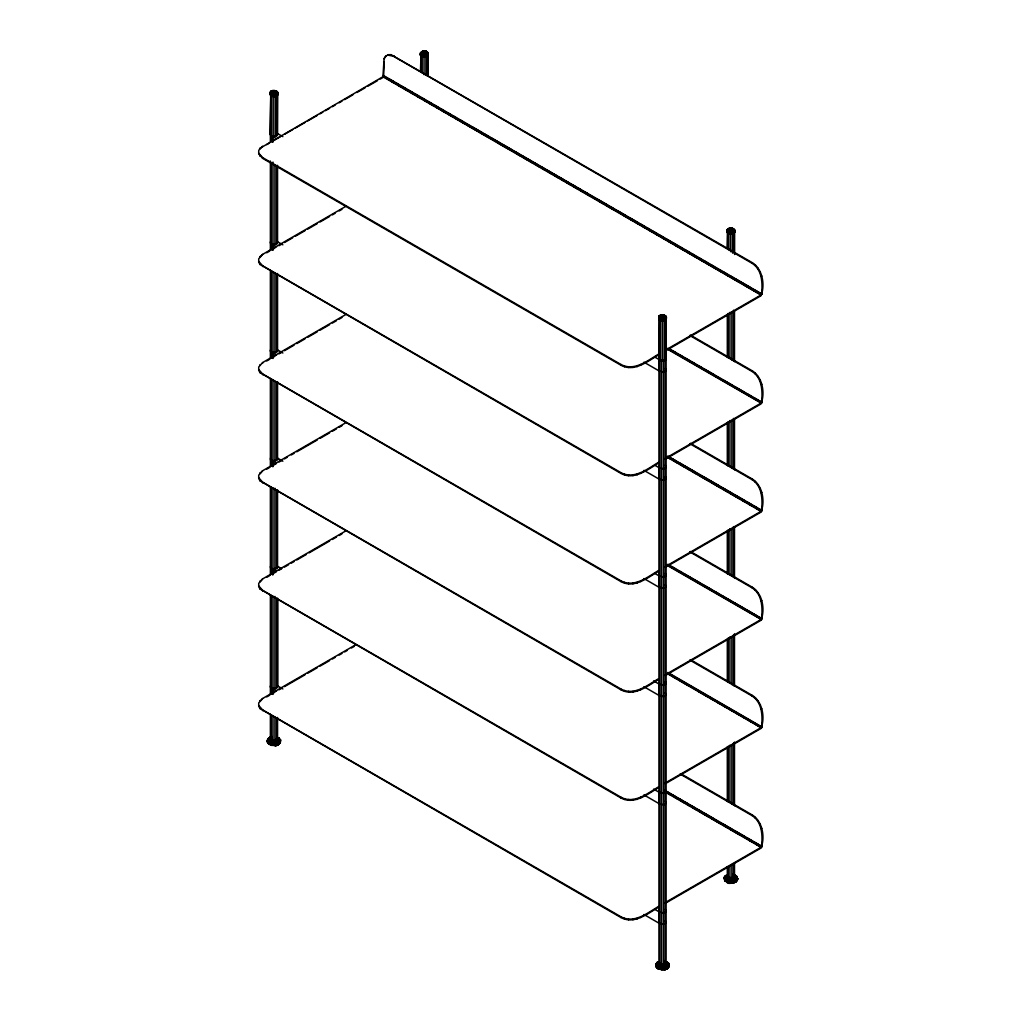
<?xml version="1.0" encoding="UTF-8"?>
<svg xmlns="http://www.w3.org/2000/svg" width="1021" height="1021" viewBox="0 0 1021 1021"><rect width="100%" height="100%" fill="white"/><g stroke="black" fill="none" stroke-linecap="round" stroke-linejoin="round"><path stroke-width="1.5" d="M270.374 594.924L270.374 687.197L273.003 688.716L277.559 687.197L277.559 598.115M270.374 358.69L270.374 350.152L271.331 349.195M270.374 250.515L270.374 241.964L271.331 241.007M271.331 595.894L271.331 693.859M271.331 357.924L271.331 271.305M271.331 249.737L271.331 163.118M273.003 596.443L273.003 694.42M273.003 358.473L273.003 271.854M273.003 250.298L273.003 162.084M276.589 688.167L276.589 599.072M277.559 686.086L277.559 600.182M730.768 229.61C729.505 227.211 733.946 227.811 732.695 229.865M272.416 141.983L272.416 136.291L277.15 135.448L277.253 93.485L277.674 94.57C272.403 100.02 268.204 93.243 276.181 90.946L277.457 91.864C279.244 98.322 270.565 97.493 273.985 91.201L276.219 90.933L276.295 92.464M275.019 744.386C275.262 748.75 285.969 739.485 276.129 739.51L277.891 741.259L280.15 741.757L275.006 744.271L271.56 744.067L268.753 742.892L267.425 740.978L270.565 737.468L271.509 737.673C267.234 736.958 265.626 743.071 269.455 744.258C275.606 747.27 262.831 742.573 272.16 739.88L267.311 741.157L268.727 742.994L275.019 744.386L280.252 741.935L275.019 744.386L273.13 740.289L271.714 745.419M662.016 316.357L662.029 314.864L665.539 315.783L665.96 319.535C653.682 321.921 668.321 322.189 666.305 316.829L665.411 315.668C661.659 314.098 659.234 321.755 659.349 319.062L661.123 320.696L661.136 318.884L663.931 314.991M664.326 964.207L665.552 965.177L664.773 969.759L658.29 968.75L661.059 964.411C649.088 963.837 664.109 973.319 656.248 967.129M732.823 231.997L734.533 230.133L727.207 230.299L728.879 228.525L727.552 229.278L727.82 231.32L732.823 231.997L734.597 230.159L732.861 232.035L729.122 232.226L729.109 233.847L731.023 234.128L734.265 232.928L734.673 230.223L733.984 229.1L728.943 228.423L732.631 228.347L729.122 232.226L727.207 230.299L727.616 229.24L730.781 228.104L734.673 230.223L732.925 232.252C733.716 235.302 728.956 233.873 727.679 233.082L727.616 229.24C730.385 226.088 731.866 234.32 734.265 231.422L734.712 230.312C733.805 227.798 726.837 230.133 727.679 233.082L727.603 249.022M420.588 55.504L421.852 56.551L422.375 53.449C419.337 50.386 426.548 50.31 427.773 52.556C429.726 56.959 422.732 58.35 420.588 55.504C417.436 50.565 430.096 52.173 427.123 54.726L421.75 55.006L420.601 52.773M270.578 95.208L270.182 92.503L272.518 90.678L270.22 92.413L270.412 95.055L273.475 96.497L270.578 95.208L270.565 94.123C269.876 91.686 274.381 88.317 274.47 92.018M279.192 738.949L279.18 738.017L276.921 737.417M656.682 967.678L655.98 964.118L657.741 963.926L656.337 966.083L658.277 967.908L661.468 968.725L664.939 968.521L667.76 967.334L669.176 965.496C667.9 960.008 670.248 968.367 667.032 968.584L664.594 969.605L667.747 968.176L665.552 965.177C676.247 963.735 658.826 975.195 661.621 966.734L658.111 965.1L658.341 962.267L659.502 962.344C656.541 962.28 654.129 966.16 657.116 967.678M727.654 232.992L731.036 234.103L730.781 228.104M420.626 55.593L420.435 52.939L421.392 51.79C425.183 50.45 427.11 57.623 427.965 55.121M666.126 316.663C664.684 317.161 657.192 315.4 659.502 318.463C664.505 321.207 670.018 316.216 662.042 314.864L659.107 316.153L658.749 318.935L661.11 320.696L659.489 319.905M665.973 318.756L664.76 320.415L663.025 320.824L666.062 319.394L663.088 320.747L659.796 319.994C657.55 318.45 659.119 314.43 662.042 314.851C663.522 322.432 662.935 321.283 665.96 319.535L665.973 318.756L665.96 319.535M737.175 877.601L737.085 876.618L733.065 876.146C747.921 879.4 721.707 888.564 727.884 879.438L735.094 879.451C739.893 882.157 727.769 884.505 736.026 881.774C738.119 880.102 737.621 876.937 735.133 875.98M421.813 56.551L425.502 56.895L425.502 55.376C412.51 55.913 431.041 47.961 427.595 55.313L427.008 56.283M420.754 55.657L421.379 53.564L420.754 55.657L420.41 54.368M279.103 737.979L277.674 737.953L278.656 739.166C283.672 739.893 278.21 746.657 274.943 745.611L278.108 744.73L277.355 742.305L279.103 737.979L280.622 739.944L280.15 741.476M276.308 739.561C276.959 740.863 273.654 741.808 274.547 740.008L277.572 738.515L276.857 737.302M729.862 881.761L732.07 879.974C736.639 883.497 727.335 884.811 729.989 880L726.735 880.957L724.719 879.349L726.71 875.533L728.177 875.023M425.502 55.376L425.591 53.768L427.608 52.403L427.097 54.623L421.75 55.006M733.793 876.848L732.07 878.379L734.571 875.827L733.244 873.823M270.922 92.873L270.157 93.919L271.854 96.025C277.444 98.59 275.185 92.401 272.569 90.665L270.948 91.443M658.443 354.963C647.582 361.37 634.207 372.448 620.934 365.224L262.614 158.344L258.709 153.916L258.709 150.636L260.049 148.236L382.939 76.741L384.075 58.695L385.479 56.334L388.312 54.687L391.069 54.662L752.426 262.742C762.802 269.302 765.201 285.408 760.977 295.758L666.636 350.229M420.78 53.858L422.783 52.045C422.515 50.003 427.888 50.705 426.65 53.041M273.449 96.408L275.428 96.268L277.138 94.736L277.482 91.954L276.219 90.933M727.884 879.438L726.493 878.366L724.604 879.54L727.258 882.348L724.744 880.727L724.272 877.447L727.871 875.61L725.701 875.597L724.361 877.384L724.604 879.54L726.658 881.174L733.32 881.774L736.128 880.523L737.532 878.66L736.128 880.523L733.269 881.557L733.92 878.443L732.708 877.473M657.294 963.288L657.333 962.331L658.341 962.267M726.493 876.222L725.752 875.571L724.246 877.537L725.701 875.597L725.676 876.554M270.565 737.468L267.783 739.013L267.323 741.999L269.097 744.322M270.029 738.119L269.786 737.404C266.711 738.668 266.851 742.778 269.455 744.258M270.284 738.987C273.041 741.961 268.868 738.617 270.488 737.124L271.624 736.218M270.552 738.081L270.744 739.319L270.488 737.124M270.514 739.293L270.705 738.26M276.857 736.537L277.635 737.558L277.214 739.702L277.635 738.311M279.69 741.629L279.371 743.352L280.507 739.778L278.605 740.365M270.782 94.238C271.254 96.357 269.876 93.434 271.063 93.115L270.157 93.919M734.622 254.497L734.622 232.175L732.619 233.988L727.603 233.082L731.432 234.013L734.214 232.979L734.737 231.741L732.848 233.796L733.946 232.979M666.636 349.463L760.977 295.005L761.64 293.857C762.636 283.034 762.291 269.455 751.775 263.112L393.455 56.244L387.661 55.07M665.271 458.442L760.977 403.18L761.64 402.044C762.636 391.222 762.291 377.642 751.775 371.299L689.762 335.488M665.271 459.195L760.977 403.946C765.201 393.583 762.802 377.489 752.426 370.917L690.413 335.118M665.271 566.629L760.977 511.368L761.64 510.232C762.636 499.397 762.291 485.83 751.775 479.487L689.762 443.676M665.271 567.382L760.977 512.134C765.201 501.77 762.802 485.664 752.426 479.104L690.413 443.293M665.271 674.804L760.977 619.556L761.64 618.407C762.636 607.584 762.291 594.005 751.775 587.662L689.762 551.863M665.271 675.57L760.977 620.309C765.201 609.958 762.802 593.852 752.426 587.292L690.413 551.48M665.271 782.992L760.977 727.731L761.64 726.595C762.636 715.772 762.291 702.193 751.775 695.85L689.762 660.051M665.271 783.745L760.977 728.496C765.201 718.133 762.802 702.04 752.426 695.467L691.791 660.459M665.271 902.564L760.977 847.302L761.64 846.167C762.636 835.344 762.291 821.765 751.775 815.422L680.114 774.046M665.271 903.317L760.977 848.068C765.201 837.705 762.802 821.611 752.426 815.039L680.765 773.663M276.283 91.048L274.445 90.524L275.976 92.579C279.346 94.098 273.654 97.837 276.87 95.693L277.725 94.608L277.559 134.9L273.003 136.418L270.374 134.9M731.036 234.026L734.137 232.992L734.354 232.048M659.579 320.032L659.004 317.812M731.01 233.937C725.842 234.447 739.23 233.388 732.759 229.483M275.364 96.357L277.763 94.506L276.985 95.642L275.415 96.344L277.648 94.672L277.508 93.37M664.862 960.557L666.203 962.561L665.233 964.577L665.998 962.216L664.862 961.323M733.244 874.576L734.507 876.771C732.848 878.992 734.852 876.363 734.367 874.716M270.463 93.524L271.637 94.532L275.415 94.825L277.738 93.077L275.938 92.069C268.076 91.456 271.484 96.842 276.959 94.047L277.738 93.077L275.415 94.825L277.712 92.988M643.945 362.187L659.145 370.955L659.068 357.886M659.068 466.061L659.145 479.143L643.945 470.375M659.068 574.249L659.145 587.33L643.945 578.55M659.068 682.436L659.145 695.505L643.945 686.737M659.068 790.611L659.145 803.693L643.945 794.925M659.068 910.183L659.145 923.265L643.945 914.497M277.38 739.6L277.176 738.732M658.111 962.956L657.384 962.305L655.865 964.271L657.333 962.331M665.743 963.658L666.203 962.561M277.38 91.813C275.619 89.822 268.344 93.026 271.076 91.328L272.556 90.652L271.012 91.328C268.064 94.06 279.652 90.55 276.908 93.958L273.475 94.698L271.994 92.694L270.348 92.337L270.603 93.409L273.934 93.562L275.976 92.579M666.049 317.965L661.11 318.935L660.664 316.229L663.076 315.578M658.915 317.225L663.778 317.659L664.569 316.701L663.905 315.004L663.982 316.51M734.597 230.159L732.899 232.15L729.109 232.329M734.214 232.979L734.61 231.907M727.182 247.937L727.539 229.355L730.589 228.819M665.82 359.673L666.241 318.731L666.241 358.588L665.82 359.673L662.68 360.821L659.387 359.826L658.813 358.767L659.234 317.825M658.813 358.767L659.234 357.682M425.451 55.108L422.936 51.165L426.638 51.624L422.873 51.254L426.612 51.548L421.826 54.789L426.982 54.483L426.523 51.522L424.838 51.076L423.549 57.023L427.135 56.155M727.067 231.895L727.514 230.772L727.105 231.984L729.16 233.873L727.105 231.984L727.59 230.95L727.794 233.12M731.023 232.303L728.854 229.98L729.76 228.998M732.95 229.98L731.215 231.154M727.207 230.299L727.692 229.227L734.112 231.193L732.044 230.963M659.272 964.041L658.851 961.884L660.217 964.819L662.016 965.215M658.29 968.75L661.621 969.784M729.926 883.216L726.671 882.016M734.712 230.312L732.899 232.15M667.032 968.584L668.245 967.002M736.626 880.268C733.984 884.097 737.979 879.375 737.06 877.996M270.246 134.249L270.82 93.332L270.246 134.249L271.969 136.15L273.807 136.495L277.099 135.499L277.342 133.445L282.868 136.635M277.674 94.57L276.5 95.617L277.278 93.919L276.933 95.68C275.504 97.876 267.834 94.174 272.007 95.948M277.099 135.499L277.253 133.343M420.473 70.857L421.048 53.858L420.894 71.942M427.327 75.286L427.493 54.011L427.493 76.333M729.16 232.112L727.82 231.32M346.017 206.242L262.614 254.382L258.709 258.824L258.709 262.103L260.049 264.49L620.934 473.412C634.207 480.623 647.582 469.558 658.443 463.151M346.017 314.417L262.614 362.57L258.709 367.011L258.709 370.278L260.049 372.678L620.934 581.587C634.207 588.811 647.582 577.733 658.443 571.326M346.017 422.605L262.614 470.758L258.709 475.186L258.709 478.466L260.049 480.865L620.934 689.775C634.207 696.998 647.582 685.921 658.443 679.514M346.017 530.792L262.614 578.933L258.709 583.374L258.709 586.654L260.049 589.04L620.934 797.963C634.207 805.173 647.582 794.108 658.443 787.702M355.589 644.838L262.614 698.504L258.709 702.946L258.709 706.226L260.049 708.612L620.934 917.534C634.207 924.745 647.582 913.68 658.443 907.273M271.586 743.952L274.139 742.446L274.33 740.353L278.133 743.352L277.891 741.259L276.41 741.169C272.53 745.598 278.223 744.347 280.226 741.833L274.994 744.156L280.15 741.757M383.59 76.92L384.253 61.554L383.59 61.936M386.129 55.951L384.075 58.695M668.691 964.743L667.645 968.508L664.773 969.759L667.645 968.508L669.163 966.338L666.751 961.782L665.539 961.884L668.704 963.352L667.313 964.13L666.713 966.185L658.354 967.691L656.337 966.083M275.938 92.069L277.329 91.813L276.844 93.894L275.364 94.596L273.934 93.562M669.176 965.496L667.747 967.257L664.926 968.406L663.688 966.708L661.493 968.495L667.67 967.117L666.943 965.087L664.824 963.582L667.313 964.13L666.93 962.943L664.697 962.88L669.061 965.317L667.721 967.193L664.939 968.521M735.311 876.209L733.908 875.137L735.069 875.01L735.682 877.396L735.094 879.451L733.92 878.443L737.443 878.583L736.09 880.447L733.308 881.672L726.684 881.059M669.151 965.394L667.747 967.257L664.926 968.406L669.151 965.394L667.67 967.117L665.245 966.3M271.229 93.23L270.565 94.123L271.42 93.358M271.994 92.694L273.118 91.303M270.297 92.349L271.076 91.328L276.844 93.894L277.623 92.911M665.233 964.577L666.203 963.326M667.389 968.661L668.704 966.951M737.443 878.583L733.32 881.774L736.141 880.6L737.558 878.762L736.128 880.523L733.269 881.557M737.085 880.217L736.026 881.774L733.142 883.025M655.903 964.181L657.294 962.369M724.272 877.447L725.676 875.635M420.448 54.458L421.252 53.322M426.982 54.483L427.773 53.488M421.379 53.564C418.214 57.036 428.846 58.644 427.786 53.973M658.89 319.011L661.595 320.696L664.633 320.364M271.331 132.819L270.374 133.789L270.374 142.327M270.374 161.037L270.374 243.087L273.003 244.593L277.559 243.087L277.559 165.325M270.374 270.335L270.374 351.262L273.003 352.781L277.559 351.262L277.559 273.513M270.374 458.34L271.331 457.37M270.374 459.45L273.003 460.969L277.559 459.45L277.559 381.688M270.374 566.515L271.331 565.557M270.374 567.625L273.003 569.144L277.559 567.625L277.559 489.876M271.331 685.129L270.374 686.086L270.374 694.637M658.928 359.239L663.484 360.745L666.113 359.239M666.113 370.623L663.484 372.142L658.928 370.623M666.113 467.414L663.484 468.933L658.928 467.414M666.113 478.798L663.484 480.317L658.928 478.798M666.113 575.602L663.484 577.12L658.928 575.602M666.113 586.986L663.484 588.504L658.928 586.986M666.113 683.789L663.484 685.295L658.928 683.789M666.113 695.173L663.484 696.692L658.928 695.173M666.113 791.964L663.484 793.483L658.928 791.964M666.113 803.348L663.484 804.867L658.928 803.348M666.113 911.536L663.484 913.055L658.928 911.536M666.113 922.92L663.484 924.439L658.928 922.92M663.025 320.747L664.85 320.377C665.488 317.812 660.855 313.804 659.004 316.28L662.029 314.864L659.03 316.204L660.306 315.285L662.182 315.553M425.591 53.768L423.575 55.198L421.864 54.751L423.562 55.287L425.502 55.274L423.575 55.198L422.375 53.449M272.798 740.787L271.114 740.174L270.284 738.221M279.805 743.339L274.994 745.534L271.599 745.33M267.668 739.153L269.748 737.43L267.668 739.153L269.723 737.468L269.812 738.808M425.476 56.921L421.762 56.525L423.651 56.831L421.124 55.874L420.792 54.636L423.6 56.934L421.737 56.436M270.488 737.877L271.624 736.983M277.431 739.421L276.257 740.48M280.239 742.79L274.994 745.534M664.569 316.701L666.024 317.863L663.025 319.305M666.024 317.863L663.025 319.19L665.934 317.773L663.012 319.075L661.978 317.85M280.124 743.135L275.019 745.228L268.74 743.837M658.813 318.909L659.387 319.969L662.68 320.964L665.82 319.815M728.968 228.423L727.092 230.465L727.552 229.278L728.854 229.98M427.633 54.19L427.595 55.313C422.988 57.738 428.182 56.551 427.199 54.368M390.405 55.045L391.069 54.662M393.455 56.244L394.119 55.861M266.723 144.599L269.455 143.017M272.186 141.434L280.392 136.699M284.489 134.338L292.695 129.603M295.426 128.021L304.998 122.494M307.742 120.912L317.314 115.386M320.045 113.803L322.776 112.233M325.508 110.651L329.617 108.29M332.348 106.707L335.079 105.125M339.189 102.764L341.92 101.181M344.651 99.599L352.858 94.864M356.954 92.503L365.161 87.755M367.892 86.185L377.464 80.659M380.195 79.076L382.939 77.494M266.723 252.774L269.455 251.204M272.186 249.622L274.93 248.039M279.027 245.678L281.758 244.096M284.489 242.513L292.695 237.778M295.426 236.196L304.998 230.682M307.742 229.1L317.314 223.573M320.045 221.991L329.617 216.465M332.348 214.895L335.079 213.312M339.189 210.939L341.92 209.369M266.723 360.962L269.455 359.379M272.186 357.809L274.93 356.227M279.027 353.853L281.758 352.283M284.489 350.701L294.061 345.175M296.805 343.592L304.998 338.857M307.742 337.287L317.314 331.761M320.045 330.179L329.617 324.652M332.348 323.07L336.445 320.709M339.189 319.126L341.92 317.544M266.723 469.15L269.455 467.567M272.186 465.984L276.295 463.623M279.027 462.041L281.758 460.458M284.489 458.888L287.233 457.306M291.33 454.932L294.061 453.362M296.805 451.78L317.314 439.936M320.045 438.366L329.617 432.84M332.348 431.258L336.445 428.884M339.189 427.314L341.92 425.731M751.775 263.112L752.426 262.742M754.825 265.434L755.476 265.052M757.569 268.638L758.233 268.255M759.752 272.416L760.415 272.033M761.156 276.397L761.806 276.015M761.64 280.201L762.291 279.818M266.723 577.324L269.455 575.755M272.186 574.172L276.295 571.798M279.027 570.229L281.758 568.646M284.489 567.063L288.598 564.702M291.33 563.12L294.061 561.537M296.805 559.967L306.377 554.441M309.108 552.859L329.617 541.015M332.348 539.445L336.445 537.072M339.189 535.489L341.92 533.919M258.709 153.163L262.614 157.591L620.934 364.471C634.207 371.682 647.582 360.604 658.443 354.198M751.775 371.299L752.426 370.917M754.825 373.622L755.476 373.239M757.569 376.826L758.233 376.443M759.752 380.603L760.415 380.22M761.156 384.585L761.806 384.202M761.64 388.376L762.291 388.006M258.709 261.338L262.614 265.779L620.934 472.646C634.207 479.87 647.582 468.792 658.443 462.385M266.723 696.896L269.455 695.327M272.186 693.744L274.93 692.161M279.027 689.8L281.758 688.218M284.489 686.635L304.998 674.804M307.742 673.222L317.314 667.696M320.045 666.113L329.617 660.587M332.348 659.017L335.079 657.435M339.189 655.061L341.92 653.491M344.651 651.909L347.382 650.326M351.492 647.965L354.223 646.382M751.775 479.487L752.426 479.104M754.825 481.797L755.476 481.414M757.569 485.001L758.233 484.63M759.752 488.778L760.415 488.408M761.156 492.773L761.806 492.39M761.64 496.563L762.291 496.18M258.709 369.525L262.614 373.954L620.934 580.834C634.207 588.058 647.582 576.98 658.443 570.573M751.775 587.662L752.426 587.292M754.825 589.985L755.476 589.602M757.569 593.188L758.233 592.805M759.752 596.966L760.415 596.583M761.156 600.948L761.806 600.565M761.64 604.751L762.291 604.368M258.709 477.713L262.614 482.142L620.934 689.022C634.207 696.233 647.582 685.155 658.443 678.761M751.775 695.85L752.426 695.467M754.825 698.173L755.476 697.79M757.569 701.376L758.233 700.993M759.752 705.154L760.415 704.771M761.156 709.136L761.806 708.753M761.64 712.926L762.291 712.556M258.709 585.888L262.614 590.329L620.934 797.197C634.207 804.42 647.582 793.343 658.443 786.936M751.775 815.422L752.426 815.039M754.825 817.744L755.476 817.362M757.569 820.948L758.233 820.565M759.752 824.726L760.415 824.343M761.156 828.707L761.806 828.325M761.64 832.498L762.291 832.128M258.709 705.46L262.614 709.901L620.934 916.769C634.207 923.992 647.582 912.914 658.443 906.508M422.783 52.045L424.813 51.063L426.012 52.365M732.938 233.694L734.265 232.928M270.246 94.391L271.969 96.293L277.099 95.642M420.473 54.917L422.196 56.819L427.327 56.155M275.428 96.268L276.997 95.566M275.364 94.596L276.844 93.894L274.802 93.46M660.179 963.901L665.411 963.582M665.411 964.335L661.978 965.304M665.36 964.5L663.778 965.19L663.854 964.232M667.747 968.176L661.468 969.567M271.663 739.242L269.263 740.212L268.817 742.79L277.355 742.305L276.41 741.169M660.332 964.883L659.107 963.926M732.606 228.359L734.137 229.227L734.15 230.644M276.308 740.314L271.076 740.008M663.012 319.075L665.934 317.773L659.158 316.14L660.472 316.727M274.866 745.458L277.903 744.858M724.361 877.384L726.122 877.192L726.735 880.957M272.505 90.754L274.47 90.614M425.463 55.16L421.775 54.892M732.21 878.417L727.488 877.192C726.225 874.18 730.513 879.4 732.236 877.498M728.56 877.154L730.36 878.571L732.236 878.251M729.849 882.833L736.128 881.442L737.545 879.604L737.085 876.618L735.682 877.396L733.193 876.835L735.311 878.354L736.052 880.383L733.627 879.566M423.549 51.79L425.451 51.969M424.838 54.024L422.936 53.832M665.411 315.668L665.564 317.199M267.783 739.013L269.314 739.013L270.246 741.425L272.096 742.241M724.616 880.383L725.484 880.944L724.259 878.392M271.076 739.242L274.547 740.008M274.534 740.927L272.645 740.812L272.633 739.893M661.302 320.53L662.948 320.658M272.416 250.171L272.416 244.478L277.15 243.636L277.342 241.632L282.868 244.823M272.416 358.358L272.416 352.666L275.874 352.551L277.674 350.828L277.342 349.807L282.868 352.998M272.416 466.533L272.416 460.841L275.874 460.726L277.674 459.016L277.342 457.995L282.868 461.186M272.416 574.721L272.416 569.029L275.874 568.914L277.674 567.191L277.342 566.183L281.49 568.569M272.416 694.293L272.416 688.601L275.874 688.486L277.674 686.763L277.342 685.755L282.868 688.945M727.258 230.287L729.045 230.478M271.854 96.025L273.539 96.319M660.179 964.654L661.953 965.266M658.303 967.793L661.48 968.61M656.797 965.955L655.878 965.126M272.569 90.665L273.985 91.201M662.859 317.888L664.748 318.603L664.39 317.199M661.11 318.935L658.864 317.25M383.59 75.605L761.64 293.857M389.588 79.268L393.736 81.654M396.493 83.25L399.249 84.845M402.006 86.44L406.154 88.827M408.911 90.422L413.046 92.809M415.802 94.404L418.572 96M421.328 97.595L425.463 99.981M428.22 101.577L430.99 103.159M433.746 104.755L437.881 107.154M440.638 108.737L443.408 110.332M447.543 112.718L450.299 114.314M453.056 115.909L455.825 117.504M459.961 119.891L462.717 121.486M472.378 127.063L482.04 132.641M484.796 134.236L487.553 135.831M491.688 138.218L499.971 142.991M502.728 144.586L512.389 150.164M515.146 151.759L519.293 154.145M522.05 155.741L524.807 157.336M527.563 158.931L531.699 161.318M534.468 162.913L538.603 165.3M541.36 166.895L544.116 168.491M546.886 170.073L551.021 172.472M553.778 174.055L556.534 175.65M559.304 177.246L563.439 179.632M566.196 181.228L568.952 182.823M573.1 185.209L575.857 186.805M578.613 188.4L581.37 189.995M585.518 192.382L588.275 193.977M597.936 199.554L607.584 205.132M610.354 206.714L613.111 208.31M617.246 210.709L625.528 215.482M629.663 217.869L637.946 222.655M640.703 224.25L644.838 226.636M647.608 228.232L650.364 229.827M653.121 231.41L657.256 233.809M660.013 235.392L664.161 237.791M666.917 239.386L669.674 240.969M672.431 242.564L676.578 244.951M679.335 246.546L682.092 248.141M684.849 249.737L688.996 252.123M691.753 253.719L694.51 255.314M698.645 257.7L701.414 259.296M704.171 260.891L706.928 262.486M711.063 264.873L713.832 266.468M723.481 272.045L726.25 273.628M730.385 276.027L733.142 277.61M735.899 279.205L751.086 287.973M755.221 290.36L762.113 294.342M383.5 76.026L761.551 294.29M383.258 76.447L761.309 294.712M391.873 81.693L394.629 83.288M398.764 85.675L401.534 87.27M404.29 88.865L407.047 90.461M411.182 92.847L413.952 94.443M416.708 96.038L420.843 98.424M423.6 100.02L426.37 101.615M429.126 103.198L433.261 105.597M436.018 107.179L438.788 108.775M441.544 110.37L445.679 112.757M448.436 114.352L452.584 116.739M455.34 118.334L458.097 119.929M460.854 121.525L465.002 123.911M467.758 125.506L477.42 131.084M480.176 132.679L488.446 137.452M498.108 143.029L507.769 148.607M517.43 154.184L520.187 155.779M524.322 158.166L527.078 159.761M529.848 161.356L532.605 162.952M536.74 165.338L539.496 166.934M542.266 168.516L545.023 170.111M549.158 172.511L551.914 174.093M554.684 175.689L558.819 178.075M561.576 179.67L564.332 181.266M567.102 182.861L571.237 185.248M573.993 186.843L578.128 189.23M580.898 190.825L583.655 192.42M586.411 194.016L590.546 196.402M598.829 201.175L602.964 203.575M605.734 205.17L614.004 209.943M623.665 215.52L633.326 221.098M636.083 222.693L638.84 224.288M642.975 226.675L645.744 228.27M649.879 230.657L652.636 232.252M655.393 233.847L658.162 235.43M662.297 237.829L665.054 239.412M667.811 241.007L670.58 242.602M674.715 244.989L677.472 246.584M680.228 248.18L684.376 250.566M687.133 252.161L689.89 253.757M692.646 255.352L696.794 257.739M699.551 259.334L703.686 261.721M706.443 263.316L709.212 264.911M711.969 266.507L716.104 268.893M718.861 270.488L721.63 272.071M724.387 273.666L728.522 276.066M731.278 277.648L739.561 282.434M743.696 284.821L758.884 293.589M382.939 76.741L760.977 295.005M669.202 348.672L761.64 402.044M672.431 350.752L675.2 352.347M679.335 354.734L682.092 356.329M684.849 357.924L688.996 360.311M691.753 361.906L694.51 363.502M698.645 365.888L701.414 367.483M704.171 369.066L713.832 374.643M723.481 380.22L731.763 385.006M735.899 387.393L744.181 392.166M746.938 393.761L751.086 396.161M753.843 397.743L762.113 402.529M667.734 348.314L761.551 402.478M667.492 348.723L761.309 402.899M667.16 349.016L761.64 403.359M272.416 136.291L276.551 138.69M654.997 357.184L659.145 359.571M667.811 456.068L761.64 510.232M672.431 458.94L675.2 460.522M679.335 462.921L682.092 464.504M684.849 466.099L694.51 471.676M704.171 477.254L719.346 486.022M723.481 488.408L731.763 493.181M734.52 494.777L744.181 500.354M746.938 501.949L751.086 504.336M753.843 505.931L756.599 507.526M759.356 509.122L762.113 510.717M667.734 456.489L761.551 510.666M667.492 456.91L761.309 511.074M667.811 457.382L670.58 458.965M673.337 460.56L677.472 462.96M680.228 464.542L684.376 466.942M687.133 468.524L689.89 470.119M692.646 471.715L696.794 474.101M699.551 475.697L707.834 480.483M711.969 482.869L720.239 487.642M724.387 490.042L727.143 491.624M729.9 493.22L739.561 498.797M742.318 500.392L745.075 501.987M749.223 504.374L751.979 505.969M756.114 508.356L761.64 511.547M667.16 457.204L760.977 511.368M272.416 244.478L276.551 246.865M654.997 465.359L659.145 467.758M667.811 564.243L761.64 618.407M672.431 567.114L675.2 568.71M679.335 571.096L682.092 572.692M684.849 574.287L700.036 583.055M704.171 585.441L712.454 590.215M715.211 591.81L719.346 594.196M722.102 595.792L724.872 597.387M727.628 598.982L731.763 601.369M734.52 602.964L744.181 608.542M746.938 610.137L751.086 612.523M753.843 614.119L756.599 615.714M759.356 617.297L762.113 618.892M667.734 564.677L761.551 618.841M667.492 565.098L761.309 619.262M667.16 565.379L761.64 619.734M272.416 352.666L276.551 355.053M654.997 573.547L659.145 575.933M667.811 672.431L762.113 727.08M667.734 672.865L761.551 727.029M667.492 673.273L761.309 727.45M673.337 676.936L677.472 679.322M680.228 680.918L688.511 685.691M698.173 691.268L707.834 696.845M710.59 698.441L713.347 700.036M717.482 702.422L720.239 704.018M723.008 705.613L727.143 708M729.9 709.595L732.657 711.178M736.805 713.577L739.561 715.172M742.318 716.755L745.075 718.35M749.223 720.737L751.979 722.332M754.736 723.927L761.64 727.909M667.16 673.566L760.977 727.731M272.416 460.841L276.551 463.24M653.619 680.93L659.145 684.121M665.054 790.407L761.64 846.167M666.917 791.683L669.674 793.279M672.431 794.874L675.2 796.469M679.335 798.856L682.092 800.451M684.849 802.047L687.618 803.629M691.753 806.028L694.51 807.624M698.645 810.01L701.414 811.606M704.171 813.188L713.832 818.765M723.481 824.343L731.763 829.129M734.52 830.724L744.181 836.288M746.938 837.884L751.086 840.283M753.843 841.866L762.113 846.651M664.965 790.841L761.551 846.6M664.722 791.249L761.309 847.022M667.811 793.317L670.58 794.912M674.715 797.299L677.472 798.894M680.228 800.49L684.376 802.876M687.133 804.471L689.89 806.067M692.646 807.649L696.794 810.049M699.551 811.631L709.212 817.208M711.969 818.804L720.239 823.59M724.387 825.976L727.143 827.572M729.9 829.167L739.561 834.744M749.223 840.309L751.979 841.904M756.114 844.303L761.64 847.481M665.781 792.347L760.977 847.302M272.416 569.029L276.551 571.415M653.619 789.118L659.145 792.309M272.416 688.601L276.551 690.987M654.997 909.481L659.145 911.881M729.288 233.809L727.692 232.15L728.177 233.069M727.641 877.294L727.233 875.15M737.188 876.758L735.146 875.125M733.206 874.806L734.316 875.686M733.091 875.01L734.341 876.899M727.424 877.013L728.56 877.92M668.819 963.492L666.687 961.744L666.93 962.943M664.824 961.54L665.934 962.42M664.722 961.744L665.973 963.633M271.076 91.328L271.943 92.184M665.156 368.543L666.113 369.513M665.156 465.346L666.113 466.303M665.156 476.73L666.113 477.688M665.156 573.521L666.113 574.491M665.156 584.918L666.113 585.875M665.156 681.709L666.113 682.666M665.156 693.093L666.113 694.063M665.156 789.897L666.113 790.854M665.156 801.281L666.113 802.238M665.156 909.469L666.113 910.426M665.156 920.853L666.113 921.81M665.666 357.529L666.241 358.588M658.8 370.113L659.145 370.955M658.8 478.3L659.145 479.143M658.8 586.488L659.145 587.33M658.8 694.663L659.145 695.505M658.8 802.851L659.145 803.693M658.8 922.422L659.145 923.265M660.306 315.285L660.664 316.229M724.719 879.081L725.05 880.944M665.998 962.216L666.139 963.505M658.111 965.1L658.354 967.691M734.495 310.856L734.495 361.638M734.495 419.044L734.495 469.826M734.495 527.232L734.495 578.001M734.495 633.824L734.495 686.189M734.495 742.076L734.495 805.709M734.495 862.975L734.495 878.724M734.035 233.235L734.035 252.366M733.525 310.231L733.525 361.013M733.525 418.419L733.525 469.201M733.525 526.606L733.525 577.375M733.525 634.781L733.525 685.563M733.525 743.033L733.525 805.084M733.525 863.932L733.525 879.694M732.619 233.988L732.619 253.119M731.866 312.375L731.866 359.979M731.866 420.563L731.866 468.167M731.866 528.75L731.866 576.355M731.866 636.925L731.866 684.529M731.866 745.177L731.866 804.05M731.866 864.493L731.866 880.242M730.742 234.23L730.742 251.766M730.321 877.613L730.321 878.366M729.938 312.375L729.938 358.397M729.938 420.563L729.938 466.584M729.938 528.75L729.938 574.759M729.938 636.925L729.938 682.947M729.938 745.177L729.938 802.455M729.938 866.063L729.938 880.242M728.905 233.898L728.905 249.839M728.267 313.409L728.267 357.835M728.267 421.596L728.267 466.023M728.267 529.771L728.267 574.21M728.267 637.959L728.267 682.385M728.267 746.223L728.267 801.906M728.267 867.084L728.267 879.694M727.309 314.506L727.309 357.35M727.309 422.694L727.309 465.538M727.309 530.882L727.309 573.725M727.309 639.057L727.309 681.428M727.309 746.849L727.309 801.421M727.309 866.587L727.309 878.724M666.113 358.116L666.113 965.458M665.156 360.196L665.156 966.428M664.518 320.632L664.518 360.49M663.484 360.745L663.484 966.976M662.68 320.964L662.68 360.821M661.94 964.347L661.94 965.1M661.557 360.745L661.557 966.976M660.804 320.722L660.804 360.579M659.898 360.196L659.898 966.428M659.387 319.969L659.387 359.826M658.928 358.116L658.928 965.458M640.665 364.471L640.665 365.224M640.665 472.646L640.665 473.412M640.665 580.834L640.665 581.587M640.665 689.022L640.665 689.775M640.665 797.197L640.665 797.963M640.665 916.769L640.665 917.534M637.13 365.952L637.13 366.705M637.13 474.127L637.13 474.893M637.13 582.315L637.13 583.068M637.13 690.502L637.13 691.255M637.13 798.677L637.13 799.443M637.13 918.249L637.13 919.015M632.982 366.73L632.982 367.483M632.982 474.905L632.982 475.671M632.982 583.093L632.982 583.846M632.982 691.281L632.982 692.034M632.982 799.456L632.982 800.222M632.982 919.028L632.982 919.793M628.617 366.73L628.617 367.483M628.617 474.905L628.617 475.671M628.617 583.093L628.617 583.846M628.617 691.281L628.617 692.034M628.617 799.456L628.617 800.222M628.617 919.028L628.617 919.793M624.469 365.952L624.469 366.705M624.469 474.127L624.469 474.893M624.469 582.315L624.469 583.068M624.469 690.502L624.469 691.255M624.469 798.677L624.469 799.443M624.469 918.249L624.469 919.015M620.934 364.471L620.934 365.224M620.934 472.646L620.934 473.412M620.934 580.834L620.934 581.587M620.934 689.022L620.934 689.775M620.934 797.197L620.934 797.963M620.934 916.769L620.934 917.534M427.914 55.096L427.914 75.822M425.91 56.908L425.91 74.444M424.034 57.15L424.034 74.686M422.196 56.819L422.196 72.759M277.559 717.495L277.559 741.131M276.589 166.295L276.589 244.045M276.589 274.47L276.589 352.232M276.589 382.658L276.589 460.407M276.589 490.846L276.589 568.595M276.589 718.452L276.589 742.088M275.683 96.395L275.683 136.252M274.93 165.262L274.93 244.593M274.93 273.437L274.93 352.781M274.93 381.624L274.93 460.969M274.93 488.217L274.93 569.144M274.93 596.443L274.93 688.716M274.93 717.444L274.93 742.65M273.807 96.638L273.807 136.495M273.003 136.418L273.003 142.11M273.003 380.042L273.003 466.661M273.003 488.217L273.003 574.849M273.003 715.861L273.003 742.65M271.969 96.293L271.969 136.15M271.331 135.857L271.331 141.549M271.331 379.48L271.331 466.099M271.331 487.668L271.331 574.287M271.331 715.313L271.331 742.088M270.667 95.476L270.667 135.334M270.374 378.523L270.374 466.878M270.374 486.698L270.374 575.065M270.374 714.343L270.374 741.131M262.614 146.207L260.049 149.002L260.049 148.236M262.614 157.591L262.614 158.344M262.614 254.382L260.049 257.19L260.049 256.424M262.614 265.779L262.614 266.532M262.614 362.57L262.614 363.336M262.614 373.954L262.614 374.72M262.614 470.758L260.049 473.553L260.049 472.787M262.614 482.142L262.614 482.907M262.614 578.933L260.049 581.74L260.049 580.975M262.614 590.329L262.614 591.082M262.614 698.504L260.049 701.312L260.049 700.546M262.614 709.901L262.614 710.654M260.049 155.549L260.049 156.315M260.049 263.737L260.049 264.49M260.049 364.612L260.049 365.365M260.049 371.925L260.049 372.678M260.049 480.1L260.049 480.865M260.049 588.287L260.049 589.04M260.049 707.859L260.049 708.612M727.59 230.95L727.182 232.061L727.667 231.001"/></g></svg>
